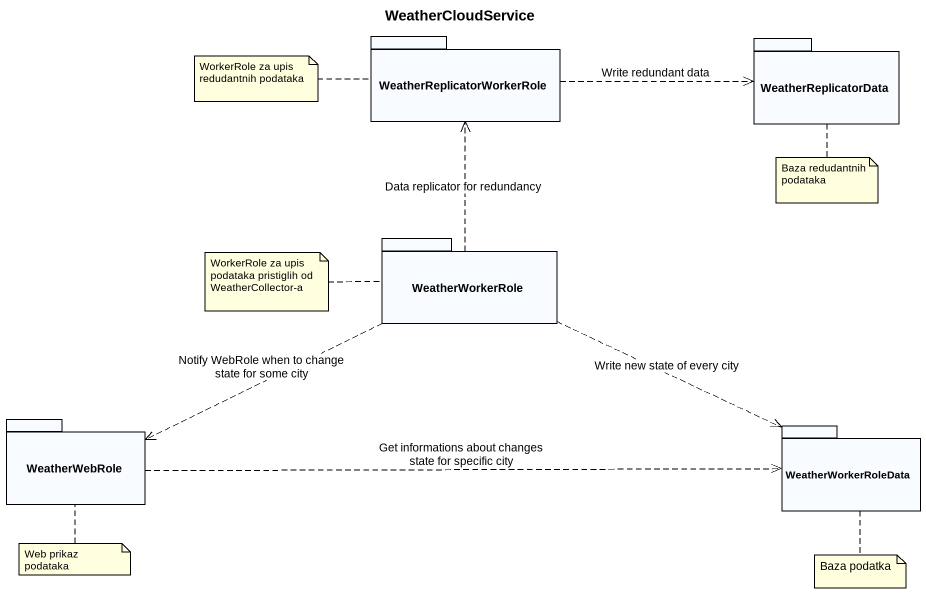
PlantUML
@startuml
title WeatherCloudService
package WeatherReplicatorWorkerRole {
}
package WeatherReplicatorData {
}
package WeatherWorkerRole {
}
package WeatherWebRole {
}
package WeatherWorkerRoleData {
}
WeatherReplicatorWorkerRole .right.> WeatherReplicatorData : Write redundant data
WeatherWorkerRole .up.> WeatherReplicatorWorkerRole : Data replicator for redundancy
WeatherWorkerRole .left.> WeatherWebRole : Notify WebRole when to change state for some city
WeatherWorkerRole .right.> WeatherWorkerRoleData : Write new state of every city
WeatherWebRole .right.> WeatherWorkerRoleData : Get informations about changes state for specific city
note left of WeatherReplicatorWorkerRole : WorkerRole za upis redudantnih podataka
note bottom of WeatherReplicatorData : Baza redudantnih podataka
note left of WeatherWorkerRole : WorkerRole za upis podataka pristiglih od WeatherCollector-a
note bottom of WeatherWebRole : Web prikaz podataka
note bottom of WeatherWorkerRoleData : Baza podatka
@enduml
